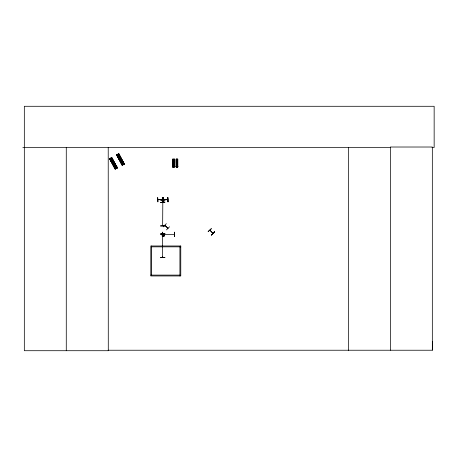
<?xml version="1.0" encoding="UTF-8"?>
<svg xmlns="http://www.w3.org/2000/svg" width="457" height="457" viewBox="0 0 457 457"><rect width="100%" height="100%" fill="white"/><g stroke="black" fill="none" stroke-linecap="round" stroke-linejoin="round"><path stroke-width="0.69" d="M432.014 147.491L434.15 147.491L434.15 106.287L24.324 106.287L24.324 350.713L108.286 350.713L108.229 350.233L432.328 350.233L432.391 341.396M164.834 225.427L167.908 228.409M212.813 233.418L209.889 230.179L212.956 233.253M162.606 225.381L162.829 225.758M162.852 234.144L162.658 234.492L162.869 234.247M163.212 236.246L164.114 235.612L163.48 234.715L162.583 235.344L163.212 236.246L163.326 235.601M163.366 235.355L163.48 234.715M162.629 225.375L162.652 225.769M162.823 225.712L162.823 225.295M162.629 234.144L162.635 257.377M162.629 257.045L162.652 257.394M162.823 257.377L162.801 256.954M164.28 234.475C166.108 237.32 160.584 237.32 162.418 234.475L174.323 234.492M162.629 234.064L162.623 234.51M115.844 167.97L116.306 168.273M123.064 164.6L122.95 164.017M162.189 199.743L157.956 199.572L158.305 199.772M161.887 199.526L162.281 199.549M163.492 199.589L167.77 199.56M167.816 199.709L163.452 199.738M162.846 236.075L163.269 235.572M163.429 235.384L163.846 234.887M163.338 226.843L166.331 223.667M166.474 229.888L169.536 226.769M211.328 228.677L208.095 231.613L211.351 228.7M211.397 234.915L214.482 231.83M211.511 235.029L214.596 231.945M109.526 158.659L111.742 157.454L117.34 167.873L115.13 169.073L109.526 158.659L115.181 169.05M118.763 153.655L116.546 154.86L122.15 165.274L124.373 164.069L118.763 153.655L124.321 164.092M110.24 159.636L112.165 158.596M117.26 155.837L119.186 154.797M110.623 160.338L112.548 159.304M117.643 156.54L119.568 155.506M111.194 161.395L113.113 160.361M118.214 157.596L120.134 156.562M118.717 158.539L120.637 157.505M111.697 162.338L113.616 161.304M112.262 163.395L114.187 162.361M119.283 159.596L121.208 158.562M114.707 167.925L116.632 166.891M121.728 164.126L123.653 163.092M114.547 168.399L117.112 167.016M121.568 164.6L124.133 163.218M114.593 168.479L117.152 167.096M121.613 164.68L124.173 163.298M115.781 167.993L116.078 167.81M122.802 164.194L123.099 164.012M116.015 168.427L116.318 168.262M123.036 164.629L123.299 164.486M162.618 235.743L163.229 235.521M163.463 235.435L164.074 235.212M164.908 225.221L168.016 228.209M163.195 197.481L163.463 201.845L163.212 197.481M168.073 201.817L167.805 197.453L168.05 201.817M157.956 199.572L162.189 199.503M162.281 199.698L157.911 199.726M157.928 201.834L157.676 197.47L157.865 201.834M164.914 225.758L160.544 225.844M160.544 226.009L164.914 225.981M160.544 234.007L164.914 233.978M22.85 147.662L24.324 147.657M24.324 147.491L390.381 147.491M172.826 167.028L174.397 167.028L174.397 159.139L172.717 159.145L172.717 167.034L173.226 167.034L173.192 159.145L173.094 167.034M172.826 159.944L174.283 159.944M176.225 159.944L177.682 159.944M172.826 160.481L174.283 160.481M176.225 160.481L177.682 160.481M172.826 161.281L174.283 161.281M176.225 161.281L177.682 161.281M172.826 161.989L174.283 161.989M176.225 161.989L177.682 161.989M172.826 162.789L174.283 162.789M176.225 162.789L177.682 162.789M172.826 166.228L174.283 166.228M176.225 166.228L177.682 166.228M172.586 166.451L174.528 166.451M175.979 166.451L177.922 166.451M172.586 166.514L174.528 166.514M175.979 166.514L177.922 166.514M176.625 167.034L176.111 167.034L176.111 159.145L177.796 159.139L177.796 167.028L176.225 167.028L176.225 159.145M151.65 246.837L180.772 246.837M150.804 275.108L179.921 275.108M162.583 235.344L163.223 235.458L162.755 234.978M163.469 235.498L164.114 235.612M163.44 235.561L163.943 235.978M118.592 153.746L124.218 164.149M118.506 153.792L124.115 164.206L118.46 153.815M118.386 153.855L123.95 164.297M123.864 164.343L118.254 153.923L123.841 164.354M118.414 154.632L123.042 163.2M123.55 164.509L122.967 164.823M117.54 155.112L122.453 164.32M117.089 154.569L122.693 164.983M117.066 154.575L122.659 165M116.929 154.655L122.527 165.074M116.849 154.695L122.447 165.114M116.798 154.723L122.407 165.137M116.712 154.769L122.305 165.194M116.592 154.832L122.202 165.245M111.697 157.476L117.3 167.89M111.588 157.534L117.198 167.948M111.816 158.202L117.095 168.005M111.776 158.225L117.049 168.027M111.691 158.271L116.929 168.096M111.114 157.791L116.352 167.616M116.529 168.307L115.947 168.622M110.188 158.299L111.188 160.133M111.839 161.361L115.758 168.736M115.655 168.793L110.068 158.368L115.638 168.799M109.909 158.453L115.552 168.844M109.829 158.493L115.427 168.913L109.777 158.522M109.674 158.579L115.261 169.004M163.08 234.749L163.303 235.361M163.389 235.595L163.612 236.206M167.833 197.453L167.89 201.817M163.372 197.481L163.452 201.845M162.806 202.434L162.652 225.729M162.298 197.441L162.355 201.805M432.328 350.233L432.328 147.017L390.381 147.017L390.381 350.233M348.428 147.491L348.428 350.713M179.921 246.837L179.921 275.954M177.682 159.139L177.682 167.028M177.573 159.139L177.567 167.028M177.51 167.028L177.476 159.139L177.385 167.028M177.322 159.139L177.293 167.028M176.591 159.145L176.619 167.034M176.511 159.145L176.522 167.034M176.402 159.145L176.431 167.034M176.305 159.145L176.339 167.034M174.363 159.139L174.3 167.028L174.203 159.139M174.168 159.139L174.168 167.028M174.077 167.028L174.014 159.139L173.923 167.028M173.894 159.139L173.888 167.028M173.032 159.145L173.003 167.034M172.906 159.145L172.946 167.034M172.826 159.145L172.843 167.034M151.65 245.992L151.65 275.108M108.223 147.491L108.286 350.713M66.276 147.491L66.276 350.713M173.243 162.309C173.637 163.543 174.203 161.435 173.243 162.309M176.636 162.309C177.036 163.543 177.602 161.435 176.636 162.309M112.473 162.206C113.016 164.08 113.953 160.944 112.473 162.206M119.494 158.408C120.037 160.281 120.974 157.145 119.494 158.408M162.829 234.447L162.829 234.064L162.829 234.447M214.442 231.785L211.522 235.047L214.442 231.785M162.669 232.185L162.561 236.555L162.669 232.185M174.483 232.185L174.374 236.555L174.483 232.185M162.509 197.435L162.304 201.805L162.509 197.435M164.908 202.131L160.544 202.4L164.908 202.131M164.908 233.795L160.544 234.064L164.908 233.795M164.914 257.422L160.55 257.691L164.914 257.422M165.034 200.023L160.733 200.069L165.034 200.023M180.772 245.992L150.804 245.992L150.804 275.954L180.772 275.954L180.772 245.992M116.843 168.142L111.217 157.734L116.803 168.159"/></g></svg>
